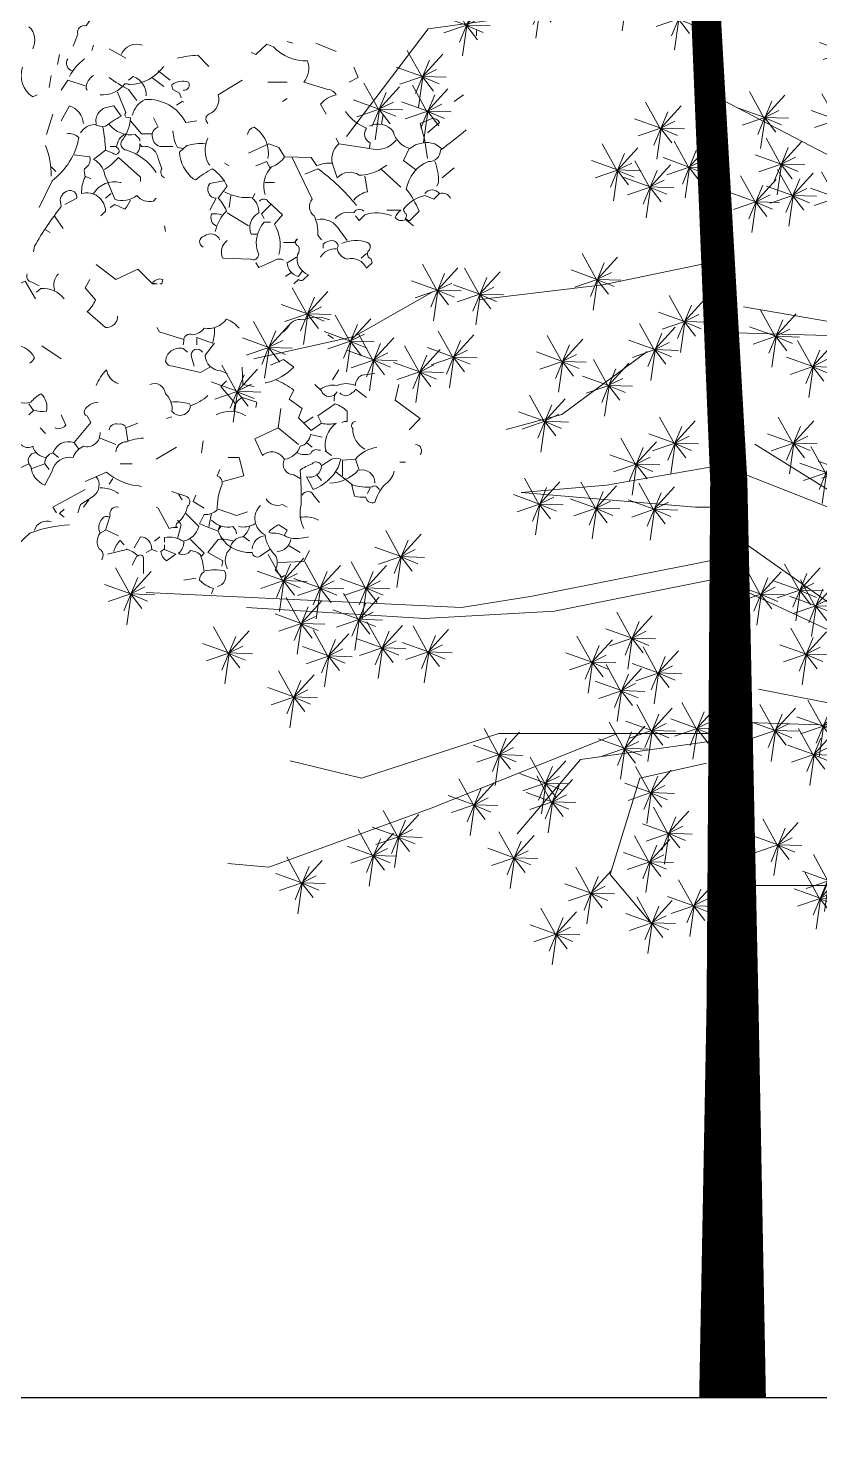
# Model space of a CAD drawing. Header units: millimetres. Extents: x 922141 to 965068, y 34629 to 256118.
# Drawn here: x 928668 to 930224, y 229948 to 232705 of the extents above; entities that cross this region are included whole.
import ezdxf

# ---------------------------------------------------------------- set-up
doc = ezdxf.new("R2010")
doc.units = ezdxf.units.MM
doc.layers.get('0').update_dxf_attribs({"plot": 0})
doc.layers.add('HATCH', color=8, linetype='Continuous', lineweight=5)
doc.layers.add('MCA__ MURI ESISTENTI SEZIONATI', color=30, linetype='Continuous', lineweight=30)
doc.layers.add('MCA__ PISCINA ELEV.', color=91, linetype='Continuous')

# ---------------------------------------------------------------- blocks, each defined once
blk = doc.blocks.new('PINE', base_point=(21193.4, 13260.9))
for p, q in [((21195.6, 13259.4), (21124.7, 13336.9)), ((21193.7, 13259.9), (21170, 13317.1)), ((21195.4, 13257.8), (21246.3, 13349.7)), ((21193.3, 13260.7), (21113.1, 13257.9)), ((21193.8, 13259.4), (21136.7, 13235.8)), ((21193.4, 13260.9), (21145.6, 13284.6)), ((21194, 13259.4), (21156.3, 13210.3)), ((21193, 13259), (21207.9, 13155)), ((21194, 13260.7), (21283.6, 13292.8)), ((21194, 13260.4), (21271.1, 13234)), ((21194.3, 13259.6), (21217.9, 13202.4))]:
    blk.add_line(p, q)
blk = doc.blocks.new('02')
at = {"layer": 'HATCH'}
for p, q in [((624494.2, 368093.8), (624333.8, 368072)), ((624333.8, 368072), (624253.6, 367966.2)), ((624614.5, 368006.3), (624789.5, 367915.2)), ((624610.9, 367842.3), (624505.2, 367820.4)), ((624337.5, 367813.1), (624260.9, 367769.4)), ((624505.2, 367820.4), (624384.9, 367805.8)), ((624643.7, 367798.5), (624815.1, 367769.4)), ((624260.9, 367769.4), (624162.5, 367747.5)), ((624764, 367769.4), (624636.4, 367773)), ((624548.9, 367754.8), (624465.1, 367692.8)), ((624465.1, 367692.8), (624410.4, 367678.2)), ((624654.6, 367663.6), (624789.5, 367579.8)), ((624614.5, 367641.8), (624508.8, 367623.5)), ((624643.7, 367634.5), (624782.2, 367579.8)), ((624508.8, 367623.5), (624425, 367616.2)), ((624425, 367616.2), (624596.3, 367601.7)), ((624596.3, 367601.7), (624625.5, 367601.7)), ((624629.5, 367577.2), (624749.4, 367492.3)), ((624618.2, 367550.6), (624435.9, 367514.2)), ((624621.8, 367532.4), (624457.8, 367499.6)), ((624632.8, 367525.1), (624742.1, 367474)), ((624366.6, 367503.2), (624056.7, 367517.8)), ((624435.9, 367514.2), (624366.6, 367503.2)), ((624330.2, 367492.3), (624155.2, 367503.2)), ((624457.8, 367499.6), (624330.2, 367492.3)), ((624658.3, 367423), (624785.9, 367397.5)), ((624647.4, 367390.2), (624764, 367386.5)), ((624403.1, 367379.3), (624268.2, 367335.5)), ((624519.7, 367379.3), (624337.5, 367306.3)), ((624621.8, 367379.3), (624403.1, 367379.3)), ((624614.5, 367372), (624483.3, 367353.7)), ((624268.2, 367335.5), (624198.1, 367352.5)), ((624483.3, 367353.7), (624421.3, 367280.8)), ((624607.2, 367350.1), (624541.6, 367335.5)), ((624541.6, 367335.5), (624512.5, 367240.7)), ((624337.5, 367306.3), (624177, 367248)), ((624177, 367248), (624136.9, 367251.7)), ((624512.5, 367240.7), (624552.6, 367193.3)), ((624651, 367229.8), (624727.6, 367229.8))]:
    blk.add_line(p, q, dxfattribs=at)
blk.add_lwpolyline([(624632.8, 366726.7, 65.6, 51, 0), (624632.8, 367113.1, 51, 36.5, 0), (624629.1, 367627.2, 36.5, 29.2, 0), (624607.2, 368075.6, 29.2, 21.9, 0), (624610.9, 368480.3, 21.9, 14.6, 0), (624603.6, 368775.6, 14.6, 7.29, 0), (624610.9, 369060, 7.29, 7.29, 0), (624610.9, 369194.9, 7.29, 7.29, 0)], format="xyseb", dxfattribs=at)
at = {"layer": 'HATCH', "xscale": -0.2870729222195223, "yscale": 0.2870729222195223, "zscale": 0.2870729222195223}
for p in [(624443.8, 368093), (624528.4, 368100.3), (624371.5, 368075.6), (624580, 368081.8), (624744.1, 368049.4), (624328.3, 368025.1), (624285.8, 367993.1), (624333.4, 367991), (624664.6, 367984.8), (624735.8, 367982.6), (624562.5, 367974.3), (624590.5, 367936.1), (624680.9, 367939), (624520, 367933.2), (624552, 367916.5), (624692.2, 367908.2), (624655.9, 367902), (624735.4, 367906), (624500.1, 367825.7), (624343.2, 367815.2), (624384.6, 367811.2), (624215.3, 367791.9), (624585.8, 367784.3), (624675.5, 367769.8), (624177.2, 367758.9), (624257.5, 367765.1), (624556.7, 367756.7), (624280.3, 367746.5), (624358.8, 367749.4), (624465.9, 367745.1), (624325.7, 367734.9), (624711.8, 367740), (624146.3, 367715.7), (624511.3, 367721.5), (624448.5, 367686.3), (624576.3, 367664.8), (624692.9, 367664.8), (624538.2, 367644.1), (624724.9, 367635.8), (624742.7, 367637.9), (624443.4, 367604.9), (624499, 367600.9), (624556, 367599.8), (624307.2, 367553.3), (624191.7, 367529.7), (624227.7, 367522.5), (624273.1, 367522.5), (624041.7, 367516.6), (624660.9, 367516.3), (624699.1, 367520.3), (624714.7, 367505), (624209.2, 367487.6), (624265.8, 367491.6), (624534.2, 367473.1), (624138, 367458.5), (624236, 367455.6), (624288.7, 367463.6), (624334.1, 367459.6), (624705.3, 367457.4), (624495, 367449.5), (624560, 367438.9), (624201.9, 367415.3), (624523.7, 367421.5), (624598.1, 367384.4), (624722, 367386.6), (624553.8, 367382.3), (624674.8, 367382.3), (624403.8, 367358.7), (624526.9, 367364.8), (624712.9, 367358.7), (624449.2, 367330.7), (624552.7, 367321.3), (624379.1, 367309.3), (624455.8, 367312.2), (624304.7, 367278), (624570.2, 367281.3), (624280, 367259.5), (624677.7, 367270), (624418.3, 367257.3), (624551.6, 367253.3), (624209.9, 367232.6), (624727.4, 367234.8), (624493.9, 367222.5), (624594.9, 367210.1), (624719.1, 367217.4), (624553.8, 367193.4), (624459.7, 367182.2)]:
    blk.add_blockref('PINE', p, dxfattribs=at)
blk = doc.blocks.new('05')
at = {"layer": 'HATCH'}
for points in [[(619385.6, 365878.1), (619366.2, 365849.1, 0.577133), (619337.2, 365820.1), (619321.1, 365778.2)], [(619166.4, 365845.9, -0.338058), (619179.3, 365768.5)], [(619488.7, 365749.2, -0.386597), (619562.8, 365781.4)], [(620204.2, 365539.7), (620184.9, 365575.2, -0.165543), (620239.7, 365607.4, 0.276978), (620210.7, 365626.7), (620126.9, 365652.5, 0.260544), (620139.7, 365726.6, -0.218338), (620020.5, 365775), (619997.9, 365784.7), (619959.3, 365749.2), (619943.1, 365755.6)], [(619317.9, 365691.2, -0.5), (619301.8, 365733.1)], [(619359.8, 365733.1, 0.113876), (619308.2, 365671.9)], [(619685.3, 365736.3, -0.044617), (619756.2, 365746), (619794.9, 365707.3)], [(619143.8, 365704.1, 0.345856), (619179.3, 365600.9), (619195.4, 365607.4)], [(619392, 365675.1, 0.284134), (619366.2, 365630), (619369.5, 365623.5)], [(619637, 365707.3, -0.223892), (619517.7, 365642.8, 0.236053), (619501.6, 365646.1, -0.255539), (619414.6, 365607.4)], [(619575.7, 365604.2, 0.331436), (619530.6, 365671.9), (619514.5, 365659)], [(619446.8, 365668.6, 0.05574), (619514.5, 365626.7), (619543.5, 365588.1)], [(619704.6, 365623.5, 0.618027), (619724, 365652.5, 0.236053), (619666, 365642.8, 0.162277), (619669.2, 365626.7), (619691.8, 365613.8), (619698.2, 365597.7)], [(619910.9, 365659), (619827.1, 365607.4, -0.386597), (619794.9, 365539.7, 0.4142), (619785.2, 365517.1), (619791.7, 365507.5)], [(619475.8, 365617.1), (619504.8, 365546.2, 0.4142), (619504.8, 365530), (619520.9, 365526.8, -0.142853), (619495.1, 365452.7, 0.651138), (619508, 365414, -0.176163), (619608, 365339.9), (619611.2, 365336.7)], [(619753, 365517.1), (619714.3, 365510.7, 0.299652), (619572.5, 365591.3, 0.226822), (619527.4, 365536.5)], [(619356.6, 365507.5, 0.305618), (619308.2, 365568.7), (619279.2, 365517.1)], [(619401.7, 365504.3, -0.469284), (619446.8, 365565.5), (619462.9, 365568.7), (619488.7, 365533.3, 0.045807), (619433.9, 365497.8, -0.162277), (619395.2, 365504.3, 0.236053), (619346.9, 365475.2)], [(619601.5, 365526.8), (619617.6, 365494.6, 0.4142), (619598.3, 365459.1, 0.399994), (619630.5, 365426.9), (619669.2, 365426.9)], [(620355.7, 365420.5), (620358.9, 365439.8, -0.5), (620346, 365491.4, -0.143997), (620271.9, 365549.4)], [(620558.7, 365475.2), (620600.6, 365510.7, 0.4142), (620571.6, 365523.6), (620532.9, 365507.5, -0.0504), (620558.7, 365385)], [(619424.2, 365494.6, -0.044205), (619433.9, 365414), (619392, 365381.8, -0.247559), (619430.7, 365330.2), (619466.1, 365243.2, 0.274033), (619543.5, 365256.1, 0.302765), (619601.5, 365236.7), (619611.2, 365246.4)], [(619446.8, 365504.3, 0.265564), (619537, 365468.8), (619553.2, 365452.7), (619553.2, 365446.2)], [(619669.2, 365481.7, 0.112991), (619685.3, 365423.7), (619704.6, 365420.5)], [(620001.2, 365385, 0.276672), (619962.5, 365488.1), (619952.8, 365494.6, 0.336868), (619930.3, 365468.8)], [(620355.7, 365497.8, -0.367462), (620439.5, 365478.5, 0.278564), (620497.5, 365420.5, -0.24559), (620584.5, 365436.6), (620607.1, 365420.5)], [(620694.1, 365484.9, -0.009521), (620603.9, 365414, -0.45993), (620562, 365375.3, 0.253036), (620484.6, 365278.6, -0.062256), (620529.7, 365201.3), (620494.3, 365165.8), (620481.4, 365175.5, 0.236053), (620484.6, 365191.6, -0.236053), (620474.9, 365207.7, -0.173203), (620549.1, 365256.1), (620581.3, 365243.2), (620600.6, 365262.5)], [(619298.5, 365472, -0.211075), (619340.4, 365459.1, -0.194443), (619247, 365307.7), (619201.9, 365214.2)], [(619224.4, 365430.1, -0.102539), (619243.8, 365323.8)], [(619504.8, 365472, 0.276978), (619472.6, 365423.7, -1.387421), (619459.7, 365404.3), (619433.9, 365414)], [(619543.5, 365404.3, 0.276978), (619553.2, 365436.6), (619559.6, 365426.9, -0.437134), (619617.6, 365385), (619630.5, 365349.6, 0.465973), (619640.2, 365317.3)], [(619782, 365436.6, 0.099014), (619717.5, 365430.1), (619691.8, 365407.6, 0.204086), (619740.1, 365314.1), (619749.8, 365310.9, -0.054871), (619807.8, 365349.6, -0.113876), (619859.3, 365288.3), (619827.1, 365246.4, -0.116058), (619856.1, 365201.3, 0.147995), (619817.4, 365130.4)], [(619791.7, 365455.9, 0.253922), (619794.9, 365365.7), (619798.1, 365362.4)], [(620239.7, 365455.9), (620249.3, 365436.6, 0.330292), (620230, 365356), (620242.9, 365317.3, -0.379913), (620320.2, 365327, 0.105927), (620387.9, 365343.1), (620416.9, 365362.4)], [(620449.2, 365449.5, -0.312363), (620355.7, 365420.5), (620249.3, 365436.6)], [(619324.3, 365397.9), (619379.1, 365391.5, -0.369919), (619359.8, 365349.6, 0.099014), (619363, 365320.5, 0.13028), (619350.1, 365262.5, -0.492157), (619433.9, 365201.3), (619417.8, 365185.2)], [(619430.7, 365346.3, 0.062256), (619479, 365388.2), (619556.4, 365320.5), (619556.4, 365304.4)], [(619991.5, 365259.3, -0.28566), (620014, 365356, 0.1866), (620059.2, 365391.5), (620152.6, 365388.2), (620172, 365359.2, -0.133911), (620226.8, 365368.9)], [(620085, 365391.5), (620155.9, 365243.2, 0.439896), (620162.3, 365185.2, -0.141937), (620175.2, 365117.5), (620188.1, 365101.4)], [(620130.1, 365330.2), (620175.2, 365349.6, -0.072571), (620310.6, 365220.6)], [(620584.5, 365375.3, -0.091797), (620597.4, 365301.2), (620591, 365288.3)], [(619392, 365262.5, -0.331299), (619485.5, 365301.2), (619488.7, 365301.2)], [(619846.5, 365307.7), (619798.1, 365298, 0.632828), (619820.7, 365246.4), (619798.1, 365204.5)], [(620339.6, 365323.8), (620349.2, 365269, 0.176727), (620300.9, 365240)], [(619292.1, 365223.9), (619334, 365246.4, 0.554245), (619301.8, 365272.2, 0.363327), (619276, 365233.5), (619279.2, 365217.4, 0.037247), (619185.7, 365078.8), (619182.5, 365059.5)], [(619520.9, 365240, -0.062256), (619501.6, 365207.7), (619466.1, 365223.9), (619450, 365214.2)], [(619849.7, 365269, 0.157104), (619949.6, 365249.6), (619956, 365262.5)], [(619946.4, 365246.4, -0.253922), (619968.9, 365194.8, 0.404556), (619943.1, 365120.7), (619962.5, 365120.7)], [(619972.2, 365236.7, -0.449051), (620001.2, 365236.7), (620052.7, 365188.4), (620023.7, 365156.2, -0.203598), (620039.8, 365049.8)], [(620549.1, 365262.5, -0.506302), (620600.6, 365262.5, -0.362045), (620639.3, 365246.4)], [(619840, 365188.4, 0.082748), (619804.6, 365191.6, 0.4142), (619820.7, 365149.7)], [(620336.3, 365201.3, 0.526016), (620300.9, 365194.8, 0.302765), (620236.4, 365175.5)], [(620433, 365185.2, 0.183044), (620339.6, 365188.4), (620320.2, 365169.1), (620307.3, 365185.2)], [(620416.9, 365204.5), (620465.3, 365204.5, 0.162277), (620445.9, 365178.7, 0.368179), (620481.4, 365172.3), (620510.4, 365149.7)], [(620010.8, 365162.6), (619988.3, 365162.6, 0.29216), (619968.9, 365049.8, -0.566177), (619939.9, 365033.7), (619843.2, 365036.9, -0.362045), (619859.3, 365098.2)], [(620172, 365172.3, -0.319839), (620252.6, 365133.6), (620278.3, 365098.2)], [(619833.6, 365101.4, 0.486771), (619778.8, 365114.3, 0.763794), (619775.5, 365075.6)], [(620091.4, 364946.7), (620107.5, 364962.8, 0.236053), (620123.6, 364959.6), (620143, 364978.9, -0.37204), (620104.3, 365049.8, 0.343094), (620107.5, 365078.8, -0.618027), (620104.3, 365104.6), (620094.6, 365091.7), (620055.9, 365091.7)], [(620259, 365088.5, -0.186783), (620349.2, 365091.7, -0.561981), (620352.5, 365062.7, 0.49527), (620362.1, 365033.7), (620365.4, 365020.8), (620346, 365001.5, 0.366302), (620278.3, 365033.7, -0.313339), (620242.9, 365072.4, 0.4142), (620242.9, 365088.5, 0.236053), (620226.8, 365098.2, 0.243835), (620194.5, 365085.3), (620194.5, 365072.4)], [(620055.9, 365030.5, 0.224854), (620026.9, 365030.5), (619968.9, 365004.7), (619959.3, 365020.8)], [(620101.1, 365040.1), (620068.8, 365020.8, 0.326782), (620107.5, 364972.5), (620120.4, 364991.8)], [(620239.7, 365069.2, 0.302765), (620184.9, 365040.1)], [(619189, 364895.1), (619153.5, 364956.3, 0.143997), (619092.3, 364911.2), (619095.5, 364927.3, 0.297897), (619034.3, 364995, 0.38205), (618950.5, 364975.7), (618927.9, 364962.8)], [(619401.7, 365014.4), (619469.4, 364962.8), (619546.7, 364998.2), (619598.3, 364946.7), (619614.4, 364946.7), (619598.3, 364949.9, -0.350769), (619633.7, 364962.8), (619630.5, 364946.7), (619624.1, 364946.7)], [(619160, 364982.1, 0.480621), (619176.1, 364953.1), (619201.9, 364940.2)], [(619256.6, 364924.1, -0.302765), (619269.5, 364982.1)], [(619475.8, 364833.9, -0.45993), (619433.9, 364795.2), (619369.5, 364850, 0.123093), (619398.5, 364891.9), (619363, 364933.8), (619379.1, 364962.8)], [(619288.9, 364895.1, 0.250473), (619208.3, 364930.6), (619192.2, 364917.7)], [(619901.2, 364792, 0.128281), (619856.1, 364824.2, -0.287735), (619778.8, 364792, -0.211273), (619736.9, 364769.4, 0.618027), (619707.9, 364746.9), (619704.6, 364734)], [(619814.2, 364792, -0.099014), (619807.8, 364740.4), (619753, 364759.7), (619753, 364734)], [(620217.1, 364821, 0.20903), (620123.6, 364821, 0.383728), (620068.8, 364792), (620055.9, 364779.1)], [(619814.2, 364740.4), (619782, 364698.5, 0.411758), (619836.8, 364643.7), (619859.3, 364634)], [(619169.6, 364669.5, 0.099014), (619185.7, 364688.8, 0.333328), (619105.2, 364730.7, 0.259125), (619053.6, 364714.6)], [(619798.1, 364656.6), (619765.9, 364637.3), (619669.2, 364659.8, -0.343094), (619643.4, 364675.9, -0.469284), (619704.6, 364721.1), (619720.8, 364708.2)], [(619772.3, 364708.2, 0.900253), (619733.7, 364692.1), (619743.3, 364659.8)], [(619479, 364598.6, -0.283386), (619437.1, 364646.9, 0.099014), (619401.7, 364592.2)], [(620010.8, 364663.1), (620055.9, 364682.4), (620091.4, 364656.6, -0.151367), (619994.7, 364601.8), (619991.5, 364601.8)], [(619588.6, 364595.4, -0.520645), (619643.4, 364563.1, -0.24913), (619666, 364501.9, 0.697281), (619730.4, 364521.2, 0.108856), (619791.7, 364556.7)], [(620030.2, 364611.5, -0.062256), (620091.4, 364576), (620075.3, 364543.8), (620120.4, 364511.6), (620107.5, 364479.3), (620152.6, 364434.2), (620188.1, 364460), (620175.2, 364485.8), (620236.4, 364527.7, -0.105927), (620278.3, 364501.9), (620278.3, 364466.5), (620268.7, 364466.5), (620259, 364463.2)], [(620233.2, 364537.4, -0.276978), (620242.9, 364569.6, -0.64563), (620188.1, 364572.8), (620165.5, 364595.4)], [(620184.9, 364579.3, -0.192581), (620242.9, 364592.2, -0.201935), (620307.3, 364592.2, -0.319077), (620329.9, 364627.6), (620375, 364634)], [(619131, 364534.1, 0.162277), (619172.9, 364534.1, -0.082748), (619208.3, 364563.1, -0.276978), (619227.6, 364501.9, -0.082748), (619182.5, 364505.1), (619166.4, 364489)], [(619959.3, 364514.8), (619962.5, 364534.1), (619910.9, 364550.3, 0.259125), (619881.9, 364505.1)], [(620252.6, 364566.4, 0.482544), (620294.4, 364566.4, 0.265564), (620307.3, 364579.3), (620346, 364550.3)], [(619408.1, 364534.1, 0.236053), (619359.8, 364505.1, 0.4142), (619369.5, 364485.8), (619382.3, 364463.2), (619324.3, 364392.3, 0.4142), (619250.2, 364356.9, 0.34938), (619221.2, 364318.2), (619176.1, 364302.1)], [(619662.7, 364534.1, -0.099014), (619727.2, 364527.7), (619730.4, 364521.2)], [(619820.7, 364489, -0.283676), (619923.8, 364485.8)], [(620046.3, 364511.6), (620036.6, 364443.9), (619956, 364405.2), (619981.8, 364347.2, -0.468842), (620055.9, 364337.5), (620059.2, 364334.3)], [(619279.2, 364489), (619295.3, 364453.6, -0.226822), (619266.3, 364440.7), (619256.6, 364443.9)], [(619446.8, 364437.4, -0.475967), (619479, 364456.8, -0.4142), (619504.8, 364443.9), (619546.7, 364460)], [(620188.1, 364460, 0.126938), (620239.7, 364460, 0.310577), (620204.2, 364363.3), (620201, 364363.3), (620223.5, 364347.2)], [(620307.3, 364466.5, 0.630219), (620297.7, 364440.7, 0.276978), (620339.6, 364369.8)], [(619131, 364398.8, 0.468369), (619179.3, 364379.4, 0.32309), (619227.6, 364340.8)], [(619414.6, 364427.8, -0.519073), (619356.6, 364379.4, 0.215332), (619321.1, 364340.8, 0.400833), (619247, 364292.4), (619221.2, 364244.1, -0.274765), (619172.9, 364308.5), (619166.4, 364318.2)], [(619469.4, 364360.1, -0.392273), (619508, 364395.5, -0.078461), (619566.1, 364408.4)], [(620191.3, 364411.7), (620149.4, 364421.3, -0.327744), (620114, 364379.4, -0.281357), (620059.2, 364334.3, 0.566177), (620091.4, 364279.5), (620114, 364266.6)], [(619189, 364356.9, 0.514618), (619166.4, 364318.2), (619131, 364302.1), (619105.2, 364340.8), (619089.1, 364340.8)], [(620104.3, 364356.9, 0.207977), (620149.4, 364353.7, -0.4142), (620178.4, 364366.5), (620184.9, 364366.5)], [(620381.5, 364376.2, 0.184021), (620307.3, 364334.3), (620262.2, 364331.1), (620262.2, 364276.3)], [(620516.8, 364385.9, -0.630219), (620532.9, 364350.4)], [(619833.6, 364298.9), (619823.9, 364276.3, -0.4142), (619840, 364244.1, 0.101105), (619823.9, 364157, -0.190887), (619778.8, 364140.9), (619762.7, 364108.7), (619827.1, 364082.9, 0.338379), (619946.4, 364008.8, 0.697281), (619978.6, 363999.1), (620007.6, 364018.5)], [(620188.1, 364311.8, 0.582718), (620155.9, 364318.2, 0.091797), (620114, 364295.6, -0.026291), (620117.2, 364176.4, 0.189865), (620126.9, 364092.6)], [(620188.1, 364311.8, -0.5), (620136.5, 364273.1), (620159.1, 364228, 0.179703), (620246.1, 364305.3), (620255.8, 364334.3, 0.199997), (620223.5, 364334.3), (620188.1, 364311.8)], [(620307.3, 364334.3), (620320.2, 364295.6, -0.477875), (620375, 364253.7), (620375, 364250.5)], [(619401.7, 364273.1, -0.417374), (619392, 364205.4), (619346.9, 364176.4), (619337.2, 364147.4)], [(619363, 364257), (619437.1, 364289.2, 0.151779), (619549.9, 364240.8), (619559.6, 364237.6)], [(620317, 364295.6, -0.197067), (620217.1, 364250.5)], [(620239.7, 364289.2), (620297.7, 364244.1, 0.099014), (620365.4, 364237.6, -0.4142), (620381.5, 364237.6), (620391.1, 364228)], [(620294.4, 364244.1), (620304.1, 364205.4, 0.099014), (620342.8, 364202.2, 0.468369), (620375, 364182.8, -0.104111), (620407.3, 364244.1, 0.192581), (620442.7, 364292.4)], [(619414.6, 364234.4, -0.159302), (619479, 364215.1)], [(619666, 364221.5), (619714.3, 364205.4, -0.588394), (619720.8, 364169.9, -0.174805), (619682.1, 364108.7), (619678.9, 364099), (619685.3, 364095.8, 0.099014), (619656.3, 364092.6), (619617.6, 364163.5), (619611.2, 364166.7)], [(620120.4, 364208.6, -0.690201), (620162.3, 364205.4), (620181.6, 364182.8)], [(619479, 364166.7, 0.577133), (619450, 364137.7), (619433.9, 364086.1), (619414.6, 364076.5)], [(619975.4, 364173.2, 0.521271), (619991.5, 364070, 0.183273), (620026.9, 363999.1, -0.253723), (620026.9, 363947.6), (620049.5, 363921.8), (620059.2, 363928.2)], [(619994.7, 364195.7, 0.369919), (620052.7, 364176.4), (620068.8, 364166.7)], [(618786.1, 363673.6), (618799, 363712.3), (618802.2, 363712.3, 0.010666), (619105.2, 364015.2), (619169.6, 364076.5, -0.071503), (619308.2, 364105.5)], [(619185.7, 364086.1, -0.449051), (619243.8, 364115.1)], [(619446.8, 364131.3, 0.333328), (619427.5, 364131.3, 0.326645), (619414.6, 364076.5, 0.291199), (619411.4, 364021.7, -0.4142), (619424.2, 363992.7), (619421, 363983)], [(619714.3, 364144.2), (619759.4, 364099, -0.290024), (619704.6, 364047.5, 0.212204), (619640.2, 364060.4), (619640.2, 364044.2)], [(619685.3, 364121.6, -0.099014), (619698.2, 364105.5), (619685.3, 364057.1)], [(619804.6, 364121.6, 0.27034), (619878.7, 364099, -0.201935), (619891.6, 364073.3)], [(619956, 364108.7, -0.18132), (619898, 364099)], [(620143, 364063.6, -0.132416), (620072.1, 364060.4, 0.15036), (620014, 364076.5), (620004.4, 364079.7, -0.133911), (620039.8, 364105.5), (620068.8, 364086.1), (620059.2, 364070)], [(620114, 364131.3, -0.162277), (620178.4, 364121.6)], [(619533.8, 364024.9), (619556.4, 364063.6, -0.4142), (619595.1, 364018.5), (619614.4, 364012)], [(619730.4, 364053.9), (619778.8, 364005.6), (619769.1, 363995.9, 0.21463), (619730.4, 364015.2, -0.422256), (619688.5, 364005.6, 0.231552), (619707.9, 364047.5)], [(619840, 363960.4), (619843.2, 363979.8), (619791.7, 364008.8), (619827.1, 364053.9, -0.123093), (619881.9, 364047.5)], [(619936.7, 364099, -0.158417), (619914.1, 364063.6, 0.349014), (619869, 364021.7, 0.333328), (619859.3, 363954), (619859.3, 363950.8)], [(619988.3, 364066.8, 0.349014), (619946.4, 364021.7)], [(620081.7, 364053.9, -0.354019), (620033.4, 364012)], [(619440.4, 364002.3), (619508, 364018.5), (619508, 364021.7), (619508, 364018.5, -0.188675), (619546.7, 363995.9, -0.704712), (619566.1, 363989.5), (619566.1, 363934.7)], [(619462.9, 364012, -0.135742), (619485.5, 364050.7), (619498.4, 364034.6)], [(619640.2, 364018.5), (619678.9, 364002.3), (619646.6, 363979.8, -0.228745), (619627.3, 364012), (619640.2, 364021.7), (619640.2, 364034.6)], [(619765.9, 363999.1, -0.049255), (619778.8, 363941.1, 0.302765), (619762.7, 363912.1, 0.13913), (619811, 363883.1), (619804.6, 363863.8)], [(619782, 363944.3, -0.097198), (619849.7, 363944.3, -0.5), (619823.9, 363889.5)]]:
    blk.add_lwpolyline(points, format="xyb", dxfattribs=at)
for points in [[(620729.6, 365833), (620729.6, 365813.7)], [(619392, 365781.4), (619385.6, 365762.1)], [(619504.8, 365736.3), (619446.8, 365768.5)], [(620068.8, 365794.3), (620088.2, 365787.9)], [(620168.8, 365787.9), (620239.7, 365758.9)], [(619272.8, 365749.2), (619266.3, 365713.7)], [(619243.8, 365675.1), (619237.3, 365633.2)], [(619617.6, 365691.2), (619659.5, 365659)], [(620300.9, 365704.1), (620317, 365668.6), (620284.8, 365652.5)], [(619363, 365639.6), (619301.8, 365659), (619279.2, 365623.5)], [(619595.1, 365668.6), (619637, 365636.4)], [(620001.2, 365652.5), (620068.8, 365652.5)], [(619707.9, 365581.6), (619701.4, 365584.8), (619682.1, 365571.9)], [(620068.8, 365594.5), (620052.7, 365584.8)], [(620684.4, 365607.4), (620652.2, 365584.8)], [(619250.2, 365539.7), (619227.6, 365468.8)], [(620397.6, 365504.3), (620404, 365539.7)], [(619520.9, 365517.1), (619559.6, 365472), (619595.1, 365472)], [(619469.4, 365426.9), (619450, 365426.9)], [(619933.5, 365404.3), (620004.4, 365436.6), (620039.8, 365423.7), (620059.2, 365391.5)], [(620494.3, 365420.5), (620474.9, 365378.6), (620516.8, 365346.3)], [(619243.8, 365356), (619259.9, 365339.9)], [(619849.7, 365368.9), (619865.8, 365359.2)], [(620007.6, 365352.8), (619997.9, 365375.3), (619959.3, 365359.2)], [(620397.6, 365346.3), (620465.3, 365285.1)], [(620652.2, 365352.8), (620610.3, 365317.3)], [(619363, 365323.8), (619382.3, 365314.1)], [(619991.5, 365301.2), (620023.7, 365301.2)], [(619453.3, 365262.5), (619433.9, 365246.4)], [(619872.2, 365256.1), (619865.8, 365214.2)], [(619256.6, 365182), (619285.7, 365140.1)], [(619933.5, 365149.7), (619859.3, 365194.8)], [(620014, 365227.1), (619978.6, 365191.6), (619988.3, 365175.5)], [(619221.2, 365136.8), (619240.5, 365127.2)], [(619640.2, 365149.7), (619643.4, 365130.4)], [(620346, 365053), (620326.7, 365036.9)], [(620081.7, 364985.4), (620062.4, 364972.5)], [(619707.9, 364753.3), (619620.8, 364779.1), (619614.4, 364795.2)], [(620210.7, 364769.4), (620230, 364756.5)], [(619211.5, 364730.7), (619279.2, 364685.6)], [(619910.9, 364656.6), (619914.1, 364595.4), (619952.8, 364588.9)], [(620249.3, 364646.9), (620226.8, 364611.5)], [(619888.4, 364527.7), (619836.8, 364588.9), (619856.1, 364608.3)], [(620458.8, 364595.4), (620445.9, 364540.6), (620532.9, 364476.1), (620494.3, 364437.4)], [(619166.4, 364527.7), (619182.5, 364505.1)], [(619666, 364482.6), (619646.6, 364476.1)], [(620126.9, 364460), (620159.1, 364482.6)], [(619205.1, 364443.9), (619224.4, 364424.6)], [(619414.6, 364408.4), (619469.4, 364385.9)], [(619504.8, 364443.9), (619511.3, 364398.8)], [(619775.5, 364398.8), (619769.1, 364356.9)], [(620036.6, 364443.9), (620107.5, 364385.9)], [(619250.2, 364356.9), (619269.5, 364340.8)], [(619324.3, 364392.3), (619340.4, 364369.8)], [(619682.1, 364376.2), (619611.2, 364334.3)], [(620136.5, 364392.3), (620155.9, 364376.2)], [(619221.2, 364318.2), (619237.3, 364298.9)], [(619485.5, 364318.2), (619527.4, 364318.2)], [(619843.2, 364257), (619917.4, 364276.3), (619901.2, 364340.8), (619862.6, 364340.8)], [(620462, 364324.6), (620481.4, 364324.6)], [(619459.7, 364266.6), (619446.8, 364247.3)], [(620172, 364279.5), (620188.1, 364260.2)], [(619363, 364228), (619250.2, 364166.7), (619263.1, 364147.4)], [(619688.5, 364211.8), (619701.4, 364192.5)], [(619749.8, 364208.6), (619740.1, 364186.1), (619778.8, 364163.5)], [(620358.9, 364234.4), (620349.2, 364215.1)], [(619288.9, 364160.3), (619272.8, 364144.2), (619288.9, 364131.3)], [(619375.9, 364192.5), (619356.6, 364166.7)], [(619827.1, 364160.3), (619891.6, 364137.7), (619930.3, 364150.6)], [(619804.6, 364144.2), (619794.9, 364099)], [(619836.8, 364099), (619827.1, 364086.1), (619833.6, 364102.3)], [(619437.1, 364086.1), (619479, 364066.8)], [(619624.1, 364063.6), (619604.7, 364047.5)], [(619917.4, 364063.6), (619936.7, 364047.5)], [(619595.1, 364018.5), (619575.7, 364008.8)], [(620036.6, 363973.3), (620126.9, 363976.6), (620146.2, 364015.2)], [(620075.3, 364031.4), (620114, 364008.8)], [(619543.5, 363995.9), (619527.4, 363963.7)], [(619707.9, 363912.1), (619749.8, 363918.5)]]:
    blk.add_lwpolyline(points, dxfattribs=at)

msp = doc.modelspace()

# ---------------------------------------------------------------- linework, layer by layer
at = {"layer": 'MCA__ MURI ESISTENTI SEZIONATI'}
msp.add_line((926907.68, 230013.37), (955474.01, 230013.37), dxfattribs=at)

# ---------------------------------------------------------------- block references
at = {"layer": 'MCA__ PISCINA ELEV.'}
for name, p, xscale, yscale, zscale in [('02', (-319212.89, -503439.93), 2, 2, 2), ('05', (580388.92, 26919.75), 0.5625000000000002, 0.5625000000000002, 0.5625000000000002)]:
    msp.add_blockref(name, p, dxfattribs=dict(at, xscale=xscale, yscale=yscale, zscale=zscale))

doc.saveas('drawing.dxf')
